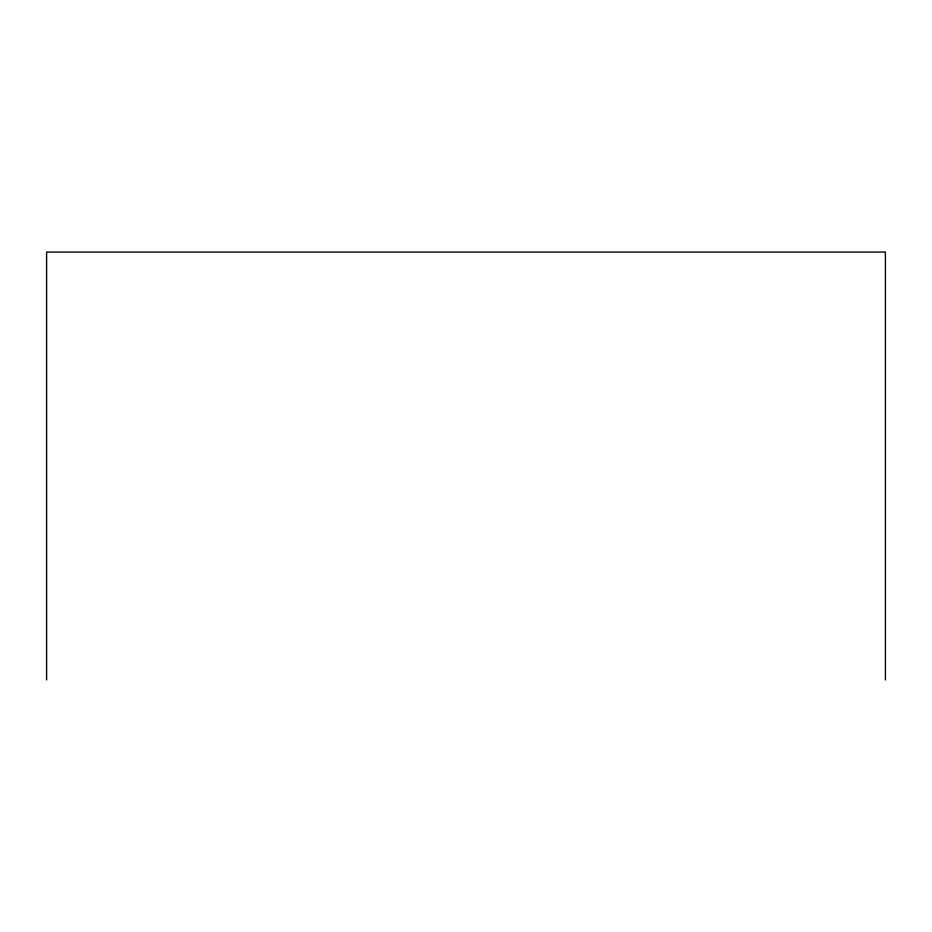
<?xml version="1.0" encoding="UTF-8"?>
<svg xmlns="http://www.w3.org/2000/svg" width="932" height="932" viewBox="0 0 932 932"><rect width="100%" height="100%" fill="white"/><g stroke="black" fill="none" stroke-linecap="round" stroke-linejoin="round"><path stroke-width="1.4" d="M885.4 679.929L885.4 252.071L46.6 252.071L46.6 679.929"/></g></svg>
